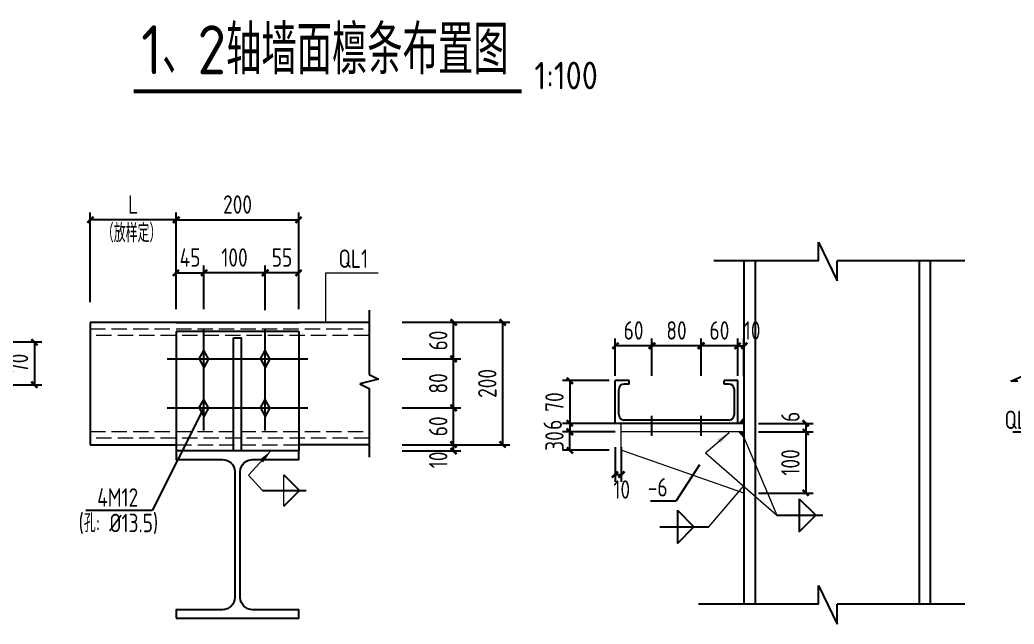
# Model space of a CAD drawing. Header units: millimetres. Extents: x 865974 to 875117, y 41124 to 44891.
# Drawn here: x 868926.3 to 869088.4, y 41435.3 to 41533.9 of the extents above; entities that cross this region are included whole.
import ezdxf

# ---------------------------------------------------------------- set-up
doc = ezdxf.new("R2010")
doc.units = ezdxf.units.MM
doc.header["$LTSCALE"] = 1000
doc.header["$MEASUREMENT"] = 0
doc.linetypes.add('DASH', pattern=[0.35, 0.25, -0.1])
doc.linetypes.add('DOTE', pattern=[2.42, 2, -0.2, 0.02, -0.2])
for name, color, linetype in [('D1', 112, 'Continuous'), ('D2', 6, 'Continuous'), ('DIM', 7, 'Continuous'), ('DOTE', 1, 'DOTE'), ('NUM', 7, 'Continuous'), ('Prof', 2, 'Continuous'), ('THIN', 7, 'Continuous'), ('尺寸标注', 7, 'Continuous'), ('桩', 6, 'Continuous')]:
    doc.layers.add(name, color=color, linetype=linetype)
for name, color, linetype, lineweight in [('D3', 62, 'Continuous', 9), ('LZ', 64, 'Continuous', 9), ('数字', 3, 'Continuous', 9)]:
    doc.layers.add(name, color=color, linetype=linetype, lineweight=lineweight)
doc.styles.add('GBHZ', font='gbenor.shx', dxfattribs={"width": 0.9, "bigfont": 'gbcbig.shx'})
doc.dimstyles.new('Y10', dxfattribs={"dimscale": 0, "dimtxt": 3, "dimasz": 0.01, "dimexe": 1.2, "dimexo": 1, "dimgap": 1, "dimtad": 1, "dimdec": 0, "dimlfac": 10, "dimzin": 0, "dimdsep": 46, "dimtxsty": 'GBHZ', "dimblk1": 'DX', "dimblk2": 'DX', "dimsah": 1, "dimcen": 0.09, "dimdle": 1, "dimadec": 0, "dimazin": 0, "dimtfac": 1, "dimtdec": 0, "dimtix": 1, "dimtmove": 2, "dimatfit": 3, "dimldrblk": 'DX', "dimfxl": 0, "dimtolj": 1, "dimtzin": 0, "dimarcsym": 0})

# ---------------------------------------------------------------- blocks, each defined once
blk = doc.blocks.new('DX')
at = {"color": 0, "linetype": 'ByBlock', "const_width": 40}
blk.add_lwpolyline([(-54, -51), (46, 49)], dxfattribs=at)
blk = doc.blocks.new('*D219')
at = {"layer": 'Defpoints', "color": 0, "linetype": 'ByBlock', "transparency": 16777216}
for p in [(868937.77, 41501.27), (868951.8, 41492.09), (868937.77, 41486.85)]:
    blk.add_point(p, dxfattribs=at)
at = {"layer": 'DIM', "color": 0, "linetype": 'ByBlock', "lineweight": -2, "transparency": 16777216}
for p, q in [((868937.77, 41487.85), (868937.77, 41502.47)), ((868951.79, 41501.27), (868937.78, 41501.27)), ((868951.8, 41493.09), (868951.8, 41502.47))]:
    blk.add_line(p, q, dxfattribs=at)
at = {"layer": 'DIM', "color": 0, "linetype": 'ByBlock', "lineweight": -2, "transparency": 16777216, "xscale": 0.01, "yscale": 0.01, "zscale": 0.01, "rotation": 180}
blk.add_blockref('DX', (868937.77, 41501.27), dxfattribs=at)
at = {"layer": 'DIM', "color": 0, "linetype": 'ByBlock', "lineweight": -2, "transparency": 16777216, "xscale": 0.01, "yscale": 0.01, "zscale": 0.01}
blk.add_blockref('DX', (868951.8, 41501.27), dxfattribs=at)
at = {"layer": 'DIM', "color": 0, "linetype": 'ByBlock', "transparency": 16777216, "insert": (868944.78, 41503.77), "char_height": 3, "attachment_point": 5, "style": 'GBHZ'}
blk.add_mtext('\\A1;L', dxfattribs=at)
blk = doc.blocks.new('*D222')
at = {"layer": 'Defpoints', "color": 0, "linetype": 'ByBlock', "transparency": 16777216}
for p in [(868920.57, 41481.35), (868920.57, 41474.36), (868928.67, 41474.36)]:
    blk.add_point(p, dxfattribs=at)
at = {"layer": 'DIM', "color": 0, "linetype": 'ByBlock', "lineweight": -2, "transparency": 16777216}
for p, q in [((868921.57, 41481.35), (868929.87, 41481.35)), ((868928.67, 41481.34), (868928.67, 41474.37)), ((868921.57, 41474.36), (868929.87, 41474.36))]:
    blk.add_line(p, q, dxfattribs=at)
at = {"layer": 'DIM', "color": 0, "linetype": 'ByBlock', "lineweight": -2, "transparency": 16777216, "xscale": 0.01, "yscale": 0.01, "zscale": 0.01}
for p, rotation in [((868928.67, 41481.35), 90), ((868928.67, 41474.36), 270)]:
    blk.add_blockref('DX', p, dxfattribs=dict(at, rotation=rotation))
at = {"layer": 'DIM', "color": 0, "linetype": 'ByBlock', "transparency": 16777216, "insert": (868926.17, 41477.85), "char_height": 3, "attachment_point": 5, "rotation": 90, "style": 'GBHZ'}
blk.add_mtext('\\A1;70', dxfattribs=at)
blk = doc.blocks.new('*D223')
at = {"layer": 'Defpoints', "color": 0, "linetype": 'ByBlock', "transparency": 16777216}
for p in [(868987.66, 41464.59), (868997.02, 41464.59), (868987.66, 41463.59)]:
    blk.add_point(p, dxfattribs=at)
at = {"layer": 'DIM', "color": 0, "linetype": 'ByBlock', "lineweight": -2, "transparency": 16777216}
for p, q in [((868988.66, 41464.59), (868998.22, 41464.59)), ((868997.02, 41464.6), (868997.02, 41464.61)), ((868997.02, 41463.59), (868997.02, 41464.59)), ((868988.66, 41463.59), (868998.22, 41463.59)), ((868997.02, 41463.58), (868997.02, 41463.57))]:
    blk.add_line(p, q, dxfattribs=at)
at = {"layer": 'DIM', "color": 0, "linetype": 'ByBlock', "lineweight": -2, "transparency": 16777216, "xscale": 0.01, "yscale": 0.01, "zscale": 0.01}
for p, rotation in [((868997.02, 41464.59), 270), ((868997.02, 41463.59), 90)]:
    blk.add_blockref('DX', p, dxfattribs=dict(at, rotation=rotation))
at = {"layer": 'DIM', "color": 0, "linetype": 'ByBlock', "transparency": 16777216, "insert": (868994.52, 41462.12), "char_height": 3, "attachment_point": 5, "rotation": 90, "style": 'GBHZ'}
blk.add_mtext('\\A1;10', dxfattribs=at)
blk = doc.blocks.new('*D224')
at = {"layer": 'Defpoints', "color": 0, "linetype": 'ByBlock', "transparency": 16777216}
for p in [(868987.66, 41470.59), (868997.02, 41470.59), (868987.66, 41464.59)]:
    blk.add_point(p, dxfattribs=at)
at = {"layer": 'DIM', "color": 0, "linetype": 'ByBlock', "lineweight": -2, "transparency": 16777216}
for p, q in [((868988.66, 41470.59), (868998.22, 41470.59)), ((868997.02, 41464.6), (868997.02, 41470.58)), ((868988.66, 41464.59), (868998.22, 41464.59))]:
    blk.add_line(p, q, dxfattribs=at)
at = {"layer": 'DIM', "color": 0, "linetype": 'ByBlock', "lineweight": -2, "transparency": 16777216, "xscale": 0.01, "yscale": 0.01, "zscale": 0.01}
for p, rotation in [((868997.02, 41470.59), 90), ((868997.02, 41464.59), 270)]:
    blk.add_blockref('DX', p, dxfattribs=dict(at, rotation=rotation))
at = {"layer": 'DIM', "color": 0, "linetype": 'ByBlock', "transparency": 16777216, "insert": (868994.52, 41467.59), "char_height": 3, "attachment_point": 5, "rotation": 90, "style": 'GBHZ'}
blk.add_mtext('\\A1;60', dxfattribs=at)
blk = doc.blocks.new('*D225')
at = {"layer": 'Defpoints', "color": 0, "linetype": 'ByBlock', "transparency": 16777216}
for p in [(868987.66, 41478.59), (868997.02, 41478.59), (868987.66, 41470.59)]:
    blk.add_point(p, dxfattribs=at)
at = {"layer": 'DIM', "color": 0, "linetype": 'ByBlock', "lineweight": -2, "transparency": 16777216}
for p, q in [((868988.66, 41478.59), (868998.22, 41478.59)), ((868997.02, 41470.6), (868997.02, 41478.58)), ((868988.66, 41470.59), (868998.22, 41470.59))]:
    blk.add_line(p, q, dxfattribs=at)
at = {"layer": 'DIM', "color": 0, "linetype": 'ByBlock', "lineweight": -2, "transparency": 16777216, "xscale": 0.01, "yscale": 0.01, "zscale": 0.01}
for p, rotation in [((868997.02, 41478.59), 90), ((868997.02, 41470.59), 270)]:
    blk.add_blockref('DX', p, dxfattribs=dict(at, rotation=rotation))
at = {"layer": 'DIM', "color": 0, "linetype": 'ByBlock', "transparency": 16777216, "insert": (868994.52, 41474.59), "char_height": 3, "attachment_point": 5, "rotation": 90, "style": 'GBHZ'}
blk.add_mtext('\\A1;80', dxfattribs=at)
blk = doc.blocks.new('*D226')
at = {"layer": 'Defpoints', "color": 0, "linetype": 'ByBlock', "transparency": 16777216}
for p in [(868987.66, 41484.59), (868997.02, 41484.59), (868987.66, 41478.59)]:
    blk.add_point(p, dxfattribs=at)
at = {"layer": 'DIM', "color": 0, "linetype": 'ByBlock', "lineweight": -2, "transparency": 16777216}
for p, q in [((868988.66, 41484.59), (868998.22, 41484.59)), ((868997.02, 41478.6), (868997.02, 41484.58)), ((868988.66, 41478.59), (868998.22, 41478.59))]:
    blk.add_line(p, q, dxfattribs=at)
at = {"layer": 'DIM', "color": 0, "linetype": 'ByBlock', "lineweight": -2, "transparency": 16777216, "xscale": 0.01, "yscale": 0.01, "zscale": 0.01}
for p, rotation in [((868997.02, 41484.59), 90), ((868997.02, 41478.59), 270)]:
    blk.add_blockref('DX', p, dxfattribs=dict(at, rotation=rotation))
at = {"layer": 'DIM', "color": 0, "linetype": 'ByBlock', "transparency": 16777216, "insert": (868994.52, 41481.59), "char_height": 3, "attachment_point": 5, "rotation": 90, "style": 'GBHZ'}
blk.add_mtext('\\A1;60', dxfattribs=at)
blk = doc.blocks.new('*D227')
at = {"layer": 'Defpoints', "color": 0, "linetype": 'ByBlock', "transparency": 16777216}
for p in [(868987.66, 41484.59), (868987.66, 41464.59), (869005.02, 41464.59)]:
    blk.add_point(p, dxfattribs=at)
at = {"layer": 'DIM', "color": 0, "linetype": 'ByBlock', "lineweight": -2, "transparency": 16777216}
for p, q in [((868988.66, 41484.59), (869006.22, 41484.59)), ((869005.02, 41484.58), (869005.02, 41464.6)), ((868988.66, 41464.59), (869006.22, 41464.59))]:
    blk.add_line(p, q, dxfattribs=at)
at = {"layer": 'DIM', "color": 0, "linetype": 'ByBlock', "lineweight": -2, "transparency": 16777216, "xscale": 0.01, "yscale": 0.01, "zscale": 0.01}
for p, rotation in [((869005.02, 41484.59), 90), ((869005.02, 41464.59), 270)]:
    blk.add_blockref('DX', p, dxfattribs=dict(at, rotation=rotation))
at = {"layer": 'DIM', "color": 0, "linetype": 'ByBlock', "transparency": 16777216, "insert": (869002.52, 41474.59), "char_height": 3, "attachment_point": 5, "rotation": 90, "style": 'GBHZ'}
blk.add_mtext('\\A1;200', dxfattribs=at)
blk = doc.blocks.new('*D228')
at = {"layer": 'Defpoints', "color": 0, "linetype": 'ByBlock', "transparency": 16777216}
for p in [(868956.3, 41492.63), (868951.8, 41485.68), (868956.3, 41485.68)]:
    blk.add_point(p, dxfattribs=at)
at = {"layer": 'DIM', "color": 0, "linetype": 'ByBlock', "lineweight": -2, "transparency": 16777216}
for p, q in [((868951.8, 41486.68), (868951.8, 41493.83)), ((868956.3, 41486.68), (868956.3, 41493.83)), ((868951.79, 41492.63), (868951.78, 41492.63)), ((868951.8, 41492.63), (868956.3, 41492.63)), ((868956.31, 41492.63), (868956.32, 41492.63))]:
    blk.add_line(p, q, dxfattribs=at)
at = {"layer": 'DIM', "color": 0, "linetype": 'ByBlock', "lineweight": -2, "transparency": 16777216, "xscale": 0.01, "yscale": 0.01, "zscale": 0.01}
blk.add_blockref('DX', (868951.8, 41492.63), dxfattribs=at)
at = {"layer": 'DIM', "color": 0, "linetype": 'ByBlock', "lineweight": -2, "transparency": 16777216, "xscale": 0.01, "yscale": 0.01, "zscale": 0.01, "rotation": 180}
blk.add_blockref('DX', (868956.3, 41492.63), dxfattribs=at)
at = {"layer": 'DIM', "color": 0, "linetype": 'ByBlock', "transparency": 16777216, "insert": (868954.05, 41495.13), "char_height": 3, "attachment_point": 5, "style": 'GBHZ'}
blk.add_mtext('\\A1;45', dxfattribs=at)
blk = doc.blocks.new('*D229')
at = {"layer": 'Defpoints', "color": 0, "linetype": 'ByBlock', "transparency": 16777216}
for p in [(868956.3, 41492.63), (868956.3, 41485.68), (868966.3, 41485.54)]:
    blk.add_point(p, dxfattribs=at)
at = {"layer": 'DIM', "color": 0, "linetype": 'ByBlock', "lineweight": -2, "transparency": 16777216}
for p, q in [((868956.3, 41486.68), (868956.3, 41493.83)), ((868966.3, 41486.54), (868966.3, 41493.83)), ((868966.29, 41492.63), (868956.31, 41492.63))]:
    blk.add_line(p, q, dxfattribs=at)
at = {"layer": 'DIM', "color": 0, "linetype": 'ByBlock', "lineweight": -2, "transparency": 16777216, "xscale": 0.01, "yscale": 0.01, "zscale": 0.01, "rotation": 180}
blk.add_blockref('DX', (868956.3, 41492.63), dxfattribs=at)
at = {"layer": 'DIM', "color": 0, "linetype": 'ByBlock', "lineweight": -2, "transparency": 16777216, "xscale": 0.01, "yscale": 0.01, "zscale": 0.01}
blk.add_blockref('DX', (868966.3, 41492.63), dxfattribs=at)
at = {"layer": 'DIM', "color": 0, "linetype": 'ByBlock', "transparency": 16777216, "insert": (868961.3, 41495.13), "char_height": 3, "attachment_point": 5, "style": 'GBHZ'}
blk.add_mtext('\\A1;100', dxfattribs=at)
blk = doc.blocks.new('*D230')
at = {"layer": 'Defpoints', "color": 0, "linetype": 'ByBlock', "transparency": 16777216}
for p in [(868966.3, 41492.63), (868966.3, 41485.68), (868971.8, 41485.68)]:
    blk.add_point(p, dxfattribs=at)
at = {"layer": 'DIM', "color": 0, "linetype": 'ByBlock', "lineweight": -2, "transparency": 16777216}
for p, q in [((868966.3, 41486.68), (868966.3, 41493.83)), ((868971.8, 41486.68), (868971.8, 41493.83)), ((868971.79, 41492.63), (868966.31, 41492.63))]:
    blk.add_line(p, q, dxfattribs=at)
at = {"layer": 'DIM', "color": 0, "linetype": 'ByBlock', "lineweight": -2, "transparency": 16777216, "xscale": 0.01, "yscale": 0.01, "zscale": 0.01, "rotation": 180}
blk.add_blockref('DX', (868966.3, 41492.63), dxfattribs=at)
at = {"layer": 'DIM', "color": 0, "linetype": 'ByBlock', "lineweight": -2, "transparency": 16777216, "xscale": 0.01, "yscale": 0.01, "zscale": 0.01}
blk.add_blockref('DX', (868971.8, 41492.63), dxfattribs=at)
at = {"layer": 'DIM', "color": 0, "linetype": 'ByBlock', "transparency": 16777216, "insert": (868969.05, 41495.13), "char_height": 3, "attachment_point": 5, "style": 'GBHZ'}
blk.add_mtext('\\A1;55', dxfattribs=at)
blk = doc.blocks.new('*D231')
at = {"layer": 'Defpoints', "color": 0, "linetype": 'ByBlock', "transparency": 16777216}
for p in [(868971.8, 41501.27), (868951.8, 41487.68), (868971.8, 41487.68)]:
    blk.add_point(p, dxfattribs=at)
at = {"layer": 'DIM', "color": 0, "linetype": 'ByBlock', "lineweight": -2, "transparency": 16777216}
for p, q in [((868951.8, 41488.68), (868951.8, 41502.47)), ((868951.81, 41501.27), (868971.79, 41501.27)), ((868971.8, 41488.68), (868971.8, 41502.47))]:
    blk.add_line(p, q, dxfattribs=at)
at = {"layer": 'DIM', "color": 0, "linetype": 'ByBlock', "lineweight": -2, "transparency": 16777216, "xscale": 0.01, "yscale": 0.01, "zscale": 0.01, "rotation": 180}
blk.add_blockref('DX', (868951.8, 41501.27), dxfattribs=at)
at = {"layer": 'DIM', "color": 0, "linetype": 'ByBlock', "lineweight": -2, "transparency": 16777216, "xscale": 0.01, "yscale": 0.01, "zscale": 0.01}
blk.add_blockref('DX', (868971.8, 41501.27), dxfattribs=at)
at = {"layer": 'DIM', "color": 0, "linetype": 'ByBlock', "transparency": 16777216, "insert": (868961.8, 41503.77), "char_height": 3, "attachment_point": 5, "style": 'GBHZ'}
blk.add_mtext('\\A1;200', dxfattribs=at)
blk = doc.blocks.new('*D210')
at = {"layer": 'Defpoints', "color": 0, "linetype": 'ByBlock', "transparency": 16777216}
for p in [(869023.37, 41475.05), (869015.97, 41468.05), (869023.37, 41468.05)]:
    blk.add_point(p, dxfattribs=at)
at = {"layer": 'DIM', "color": 0, "linetype": 'ByBlock', "lineweight": -2, "transparency": 16777216}
for p, q in [((869022.37, 41475.05), (869014.77, 41475.05)), ((869015.97, 41475.04), (869015.97, 41468.06)), ((869022.37, 41468.05), (869014.77, 41468.05))]:
    blk.add_line(p, q, dxfattribs=at)
at = {"layer": 'DIM', "color": 0, "linetype": 'ByBlock', "lineweight": -2, "transparency": 16777216, "xscale": 0.01, "yscale": 0.01, "zscale": 0.01}
for p, rotation in [((869015.97, 41475.05), 90), ((869015.97, 41468.05), 270)]:
    blk.add_blockref('DX', p, dxfattribs=dict(at, rotation=rotation))
at = {"layer": 'DIM', "color": 0, "linetype": 'ByBlock', "transparency": 16777216, "insert": (869013.47, 41471.55), "char_height": 3, "attachment_point": 5, "rotation": 90, "style": 'GBHZ'}
blk.add_mtext('\\A1;70', dxfattribs=at)
blk = doc.blocks.new('*D211')
at = {"layer": 'Defpoints', "color": 0, "linetype": 'ByBlock', "transparency": 16777216}
for p in [(869037.37, 41480.73), (869037.37, 41474.82), (869043.37, 41474.82)]:
    blk.add_point(p, dxfattribs=at)
at = {"layer": 'DIM', "color": 0, "linetype": 'ByBlock', "lineweight": -2, "transparency": 16777216}
for p, q in [((869037.37, 41475.82), (869037.37, 41481.93)), ((869043.37, 41475.82), (869043.37, 41481.93)), ((869043.36, 41480.73), (869037.38, 41480.73))]:
    blk.add_line(p, q, dxfattribs=at)
at = {"layer": 'DIM', "color": 0, "linetype": 'ByBlock', "lineweight": -2, "transparency": 16777216, "xscale": 0.01, "yscale": 0.01, "zscale": 0.01, "rotation": 180}
blk.add_blockref('DX', (869037.37, 41480.73), dxfattribs=at)
at = {"layer": 'DIM', "color": 0, "linetype": 'ByBlock', "lineweight": -2, "transparency": 16777216, "xscale": 0.01, "yscale": 0.01, "zscale": 0.01}
blk.add_blockref('DX', (869043.37, 41480.73), dxfattribs=at)
at = {"layer": 'DIM', "color": 0, "linetype": 'ByBlock', "transparency": 16777216, "insert": (869040.37, 41483.23), "char_height": 3, "attachment_point": 5, "style": 'GBHZ'}
blk.add_mtext('\\A1;60', dxfattribs=at)
blk = doc.blocks.new('*D212')
at = {"layer": 'Defpoints', "color": 0, "linetype": 'ByBlock', "transparency": 16777216}
for p in [(869029.37, 41480.73), (869029.37, 41474.82), (869037.37, 41474.82)]:
    blk.add_point(p, dxfattribs=at)
at = {"layer": 'DIM', "color": 0, "linetype": 'ByBlock', "lineweight": -2, "transparency": 16777216}
for p, q in [((869029.37, 41475.82), (869029.37, 41481.93)), ((869037.37, 41475.82), (869037.37, 41481.93)), ((869037.36, 41480.73), (869029.38, 41480.73))]:
    blk.add_line(p, q, dxfattribs=at)
at = {"layer": 'DIM', "color": 0, "linetype": 'ByBlock', "lineweight": -2, "transparency": 16777216, "xscale": 0.01, "yscale": 0.01, "zscale": 0.01, "rotation": 180}
blk.add_blockref('DX', (869029.37, 41480.73), dxfattribs=at)
at = {"layer": 'DIM', "color": 0, "linetype": 'ByBlock', "lineweight": -2, "transparency": 16777216, "xscale": 0.01, "yscale": 0.01, "zscale": 0.01}
blk.add_blockref('DX', (869037.37, 41480.73), dxfattribs=at)
at = {"layer": 'DIM', "color": 0, "linetype": 'ByBlock', "transparency": 16777216, "insert": (869033.37, 41483.23), "char_height": 3, "attachment_point": 5, "style": 'GBHZ'}
blk.add_mtext('\\A1;80', dxfattribs=at)
blk = doc.blocks.new('*D213')
at = {"layer": 'Defpoints', "color": 0, "linetype": 'ByBlock', "transparency": 16777216}
for p in [(869023.37, 41480.73), (869023.37, 41474.82), (869029.37, 41474.82)]:
    blk.add_point(p, dxfattribs=at)
at = {"layer": 'DIM', "color": 0, "linetype": 'ByBlock', "lineweight": -2, "transparency": 16777216}
for p, q in [((869023.37, 41475.82), (869023.37, 41481.93)), ((869029.37, 41475.82), (869029.37, 41481.93)), ((869029.36, 41480.73), (869023.38, 41480.73))]:
    blk.add_line(p, q, dxfattribs=at)
at = {"layer": 'DIM', "color": 0, "linetype": 'ByBlock', "lineweight": -2, "transparency": 16777216, "xscale": 0.01, "yscale": 0.01, "zscale": 0.01, "rotation": 180}
blk.add_blockref('DX', (869023.37, 41480.73), dxfattribs=at)
at = {"layer": 'DIM', "color": 0, "linetype": 'ByBlock', "lineweight": -2, "transparency": 16777216, "xscale": 0.01, "yscale": 0.01, "zscale": 0.01}
blk.add_blockref('DX', (869029.37, 41480.73), dxfattribs=at)
at = {"layer": 'DIM', "color": 0, "linetype": 'ByBlock', "transparency": 16777216, "insert": (869026.37, 41483.23), "char_height": 3, "attachment_point": 5, "style": 'GBHZ'}
blk.add_mtext('\\A1;60', dxfattribs=at)
blk = doc.blocks.new('*D214')
at = {"layer": 'Defpoints', "color": 0, "linetype": 'ByBlock', "transparency": 16777216}
for p in [(869045.75, 41468.05), (869045.75, 41466.7), (869054.44, 41466.7)]:
    blk.add_point(p, dxfattribs=at)
at = {"layer": 'DIM', "color": 0, "linetype": 'ByBlock', "lineweight": -2, "transparency": 16777216}
for p, q in [((869046.75, 41468.05), (869055.64, 41468.05)), ((869054.44, 41468.06), (869054.44, 41468.07)), ((869054.44, 41468.05), (869054.44, 41466.7)), ((869046.75, 41466.7), (869055.64, 41466.7)), ((869054.44, 41466.69), (869054.44, 41466.68))]:
    blk.add_line(p, q, dxfattribs=at)
at = {"layer": 'DIM', "color": 0, "linetype": 'ByBlock', "lineweight": -2, "transparency": 16777216, "xscale": 0.01, "yscale": 0.01, "zscale": 0.01}
for p, rotation in [((869054.44, 41468.05), 270), ((869054.44, 41466.7), 90)]:
    blk.add_blockref('DX', p, dxfattribs=dict(at, rotation=rotation))
at = {"layer": 'DIM', "color": 0, "linetype": 'ByBlock', "transparency": 16777216, "insert": (869051.94, 41469.14), "char_height": 3, "attachment_point": 5, "rotation": 90, "style": 'GBHZ'}
blk.add_mtext('\\A1;6', dxfattribs=at)
blk = doc.blocks.new('*D215')
at = {"layer": 'Defpoints', "color": 0, "linetype": 'ByBlock', "transparency": 16777216}
for p in [(869045.75, 41466.7), (869045.75, 41456.71), (869054.44, 41456.71)]:
    blk.add_point(p, dxfattribs=at)
at = {"layer": 'DIM', "color": 0, "linetype": 'ByBlock', "lineweight": -2, "transparency": 16777216}
for p, q in [((869046.75, 41466.7), (869055.64, 41466.7)), ((869054.44, 41466.69), (869054.44, 41456.72)), ((869046.75, 41456.71), (869055.64, 41456.71))]:
    blk.add_line(p, q, dxfattribs=at)
at = {"layer": 'DIM', "color": 0, "linetype": 'ByBlock', "lineweight": -2, "transparency": 16777216, "xscale": 0.01, "yscale": 0.01, "zscale": 0.01}
for p, rotation in [((869054.44, 41466.7), 90), ((869054.44, 41456.71), 270)]:
    blk.add_blockref('DX', p, dxfattribs=dict(at, rotation=rotation))
at = {"layer": 'DIM', "color": 0, "linetype": 'ByBlock', "transparency": 16777216, "insert": (869051.94, 41461.7), "char_height": 3, "attachment_point": 5, "rotation": 90, "style": 'GBHZ'}
blk.add_mtext('\\A1;100', dxfattribs=at)
blk = doc.blocks.new('*D216')
at = {"layer": 'Defpoints', "color": 0, "linetype": 'ByBlock', "transparency": 16777216}
for p in [(869023.37, 41465.17), (869024.37, 41465.17), (869024.37, 41459.73)]:
    blk.add_point(p, dxfattribs=at)
at = {"layer": 'DIM', "color": 0, "linetype": 'ByBlock', "lineweight": -2, "transparency": 16777216}
for p, q in [((869023.37, 41464.17), (869023.37, 41458.53)), ((869024.37, 41464.17), (869024.37, 41458.53)), ((869023.36, 41459.73), (869023.35, 41459.73)), ((869023.37, 41459.73), (869024.37, 41459.73)), ((869024.38, 41459.73), (869024.39, 41459.73))]:
    blk.add_line(p, q, dxfattribs=at)
at = {"layer": 'DIM', "color": 0, "linetype": 'ByBlock', "lineweight": -2, "transparency": 16777216, "xscale": 0.01, "yscale": 0.01, "zscale": 0.01}
blk.add_blockref('DX', (869023.37, 41459.73), dxfattribs=at)
at = {"layer": 'DIM', "color": 0, "linetype": 'ByBlock', "lineweight": -2, "transparency": 16777216, "xscale": 0.01, "yscale": 0.01, "zscale": 0.01, "rotation": 180}
blk.add_blockref('DX', (869024.37, 41459.73), dxfattribs=at)
at = {"layer": 'DIM', "color": 0, "linetype": 'ByBlock', "transparency": 16777216, "insert": (869024.44, 41457.29), "char_height": 3, "attachment_point": 5, "style": 'GBHZ'}
blk.add_mtext('\\A1;10', dxfattribs=at)
blk = doc.blocks.new('*D217')
at = {"layer": 'Defpoints', "color": 0, "linetype": 'ByBlock', "transparency": 16777216}
for p in [(869015.97, 41466.7), (869023.37, 41466.7), (869023.37, 41463.7)]:
    blk.add_point(p, dxfattribs=at)
at = {"layer": 'DIM', "color": 0, "linetype": 'ByBlock', "lineweight": -2, "transparency": 16777216}
for p, q in [((869022.37, 41466.7), (869014.77, 41466.7)), ((869015.97, 41466.71), (869015.97, 41466.72)), ((869015.97, 41463.7), (869015.97, 41466.7)), ((869022.37, 41463.7), (869014.77, 41463.7)), ((869015.97, 41463.69), (869015.97, 41463.68))]:
    blk.add_line(p, q, dxfattribs=at)
at = {"layer": 'DIM', "color": 0, "linetype": 'ByBlock', "lineweight": -2, "transparency": 16777216, "xscale": 0.01, "yscale": 0.01, "zscale": 0.01}
for p, rotation in [((869015.97, 41466.7), 270), ((869015.97, 41463.7), 90)]:
    blk.add_blockref('DX', p, dxfattribs=dict(at, rotation=rotation))
at = {"layer": 'DIM', "color": 0, "linetype": 'ByBlock', "transparency": 16777216, "insert": (869013.47, 41465.2), "char_height": 3, "attachment_point": 5, "rotation": 90, "style": 'GBHZ'}
blk.add_mtext('\\A1;30', dxfattribs=at)
blk = doc.blocks.new('*D218')
at = {"layer": 'Defpoints', "color": 0, "linetype": 'ByBlock', "transparency": 16777216}
for p in [(869024.42, 41468.05), (869015.97, 41466.7), (869024.37, 41466.7)]:
    blk.add_point(p, dxfattribs=at)
at = {"layer": 'DIM', "color": 0, "linetype": 'ByBlock', "lineweight": -2, "transparency": 16777216}
for p, q in [((869023.42, 41468.05), (869014.77, 41468.05)), ((869015.97, 41468.06), (869015.97, 41468.07)), ((869015.97, 41468.05), (869015.97, 41466.7)), ((869023.37, 41466.7), (869014.77, 41466.7)), ((869015.97, 41466.69), (869015.97, 41466.68))]:
    blk.add_line(p, q, dxfattribs=at)
at = {"layer": 'DIM', "color": 0, "linetype": 'ByBlock', "lineweight": -2, "transparency": 16777216, "xscale": 0.01, "yscale": 0.01, "zscale": 0.01}
for p, rotation in [((869015.97, 41468.05), 270), ((869015.97, 41466.7), 90)]:
    blk.add_blockref('DX', p, dxfattribs=dict(at, rotation=rotation))
at = {"layer": 'DIM', "color": 0, "linetype": 'ByBlock', "transparency": 16777216, "insert": (869013.18, 41467.85), "char_height": 3, "attachment_point": 5, "rotation": 90, "style": 'GBHZ'}
blk.add_mtext('\\A1;6', dxfattribs=at)
blk = doc.blocks.new('*D161')
at = {"layer": 'Defpoints', "color": 0, "linetype": 'ByBlock', "transparency": 16777216}
for p in [(869044.37, 41480.73), (869043.37, 41474.82), (869044.37, 41474.82)]:
    blk.add_point(p, dxfattribs=at)
at = {"layer": 'DIM', "color": 0, "linetype": 'ByBlock', "lineweight": -2, "transparency": 16777216}
for p, q in [((869043.37, 41475.82), (869043.37, 41481.93)), ((869044.37, 41475.82), (869044.37, 41481.93)), ((869043.36, 41480.73), (869043.35, 41480.73)), ((869043.37, 41480.73), (869044.37, 41480.73)), ((869044.38, 41480.73), (869044.39, 41480.73))]:
    blk.add_line(p, q, dxfattribs=at)
at = {"layer": 'DIM', "color": 0, "linetype": 'ByBlock', "lineweight": -2, "transparency": 16777216, "xscale": 0.01, "yscale": 0.01, "zscale": 0.01}
blk.add_blockref('DX', (869043.37, 41480.73), dxfattribs=at)
at = {"layer": 'DIM', "color": 0, "linetype": 'ByBlock', "lineweight": -2, "transparency": 16777216, "xscale": 0.01, "yscale": 0.01, "zscale": 0.01, "rotation": 180}
blk.add_blockref('DX', (869044.37, 41480.73), dxfattribs=at)
at = {"layer": 'DIM', "color": 0, "linetype": 'ByBlock', "transparency": 16777216, "insert": (869045.7, 41483.23), "char_height": 3, "attachment_point": 5, "style": 'GBHZ'}
blk.add_mtext('\\A1;10', dxfattribs=at)

msp = doc.modelspace()

# ---------------------------------------------------------------- linework, layer by layer
at = {"const_width": 0.667}
msp.add_lwpolyline([(868944.836, 41522.234), (869008.143, 41522.234)], dxfattribs=at)
at = {"layer": 'D1'}
for p, q in [((869056.513, 41494.57), (869056.513, 41497.656)), ((869056.513, 41497.656), (869059.59, 41491.335)), ((869056.513, 41494.57), (869039.43, 41494.57)), ((869059.59, 41491.335), (869059.59, 41494.57)), ((869080.388, 41494.57), (869059.59, 41494.57)), ((868969.322, 41459.706), (868971.891, 41457.136)), ((868965.862, 41457.136), (868973.008, 41457.136)), ((868969.322, 41454.567), (868971.891, 41457.136)), ((869053.36, 41455.793), (869053.36, 41450.384)), ((869053.36, 41455.793), (869056.064, 41453.089)), ((869033.509, 41453.9), (869036.214, 41451.195)), ((869033.509, 41453.9), (869033.509, 41448.491)), ((869049.718, 41453.089), (869057.24, 41453.089)), ((869053.36, 41450.384), (869056.064, 41453.089)), ((869030.653, 41451.195), (869038.658, 41451.195)), ((869033.509, 41448.491), (869036.214, 41451.195)), ((869056.513, 41441.652), (869059.59, 41435.331)), ((869056.513, 41438.566), (869056.513, 41441.652)), ((869056.513, 41438.566), (869036.94, 41438.566)), ((869059.59, 41435.331), (869059.59, 41438.566)), ((869080.388, 41438.566), (869059.59, 41438.566))]:
    msp.add_line(p, q, dxfattribs=at)
at = {"layer": 'D1', "color": 251}
for p, q in [((869087.877, 41474.964), (869090.125, 41475.945)), ((869089.001, 41474.964), (869087.877, 41474.964)), ((868956.296, 41470.585), (868947.883, 41453.869)), ((868947.883, 41453.869), (868937.06, 41453.869))]:
    msp.add_line(p, q, dxfattribs=at)
at = {"layer": 'D2'}
for p, q in [((869044.371, 41494.57), (869044.371, 41438.623)), ((869046.174, 41494.57), (869046.174, 41438.623)), ((869072.95, 41494.57), (869072.95, 41438.623)), ((869074.753, 41494.57), (869074.753, 41438.623)), ((868983.261, 41484.542), (868937.763, 41484.542)), ((868951.796, 41484.542), (868971.796, 41484.542)), ((868951.796, 41483.05), (868951.796, 41463.588)), ((868971.796, 41483.05), (868951.796, 41483.05)), ((868961.153, 41463.588), (868961.153, 41482.05)), ((868961.153, 41482.05), (868962.438, 41482.05)), ((868962.438, 41463.588), (868962.438, 41482.05)), ((868971.796, 41483.05), (868971.796, 41463.588)), ((869025.631, 41475.053), (869023.371, 41475.053)), ((869023.371, 41468.055), (869023.371, 41475.053)), ((869023.94, 41469.52), (869023.94, 41473.588)), ((869025.631, 41474.489), (869024.842, 41474.489)), ((869025.631, 41474.489), (869025.631, 41475.053)), ((869043.374, 41475.053), (869041.12, 41475.053)), ((869041.12, 41474.489), (869041.12, 41475.053)), ((869041.909, 41474.489), (869041.12, 41474.489)), ((869042.81, 41469.52), (869042.81, 41473.588)), ((869043.374, 41468.055), (869043.374, 41475.053)), ((869041.909, 41468.618), (869024.842, 41468.618)), ((869029.371, 41466.026), (869029.371, 41469.294)), ((869037.371, 41466.026), (869037.371, 41469.294)), ((869044.371, 41468.055), (869023.371, 41468.055)), ((869044.371, 41468.055), (869044.371, 41456.706)), ((868937.763, 41464.588), (868951.796, 41464.588)), ((868983.261, 41464.588), (868971.796, 41464.588))]:
    msp.add_line(p, q, dxfattribs=at)
at = {"layer": 'D2', "linetype": 'Continuous'}
msp.add_line((868937.763, 41484.542), (868937.763, 41464.588), dxfattribs=at)
at = {"layer": 'D2'}
for centre, start, end in [((869024.842, 41473.588), 90, 180), ((869041.909, 41473.588), 0, 90), ((869024.842, 41469.52), 180, 270), ((869041.909, 41469.52), 270, 0)]:
    msp.add_arc(centre, 0.902, start, end, dxfattribs=at)
at = {"layer": 'D3'}
for p, q in [((868976.116, 41492.652), (868984.731, 41492.652)), ((868976.116, 41492.652), (868976.116, 41484.542)), ((869044.371, 41468.956), (869043.599, 41468.055)), ((869024.371, 41463.702), (869024.371, 41468.055)), ((869044.371, 41466.702), (869024.371, 41466.702)), ((869038.097, 41463.259), (869041.962, 41466.601)), ((869044.371, 41465.801), (869043.599, 41466.702)), ((869044.145, 41466.293), (869049.718, 41453.089)), ((868963.57, 41459.606), (868967.241, 41463.588)), ((869044.371, 41456.706), (869024.371, 41463.702)), ((869038.097, 41463.259), (869049.718, 41453.089)), ((868963.57, 41459.606), (868965.862, 41457.136)), ((868969.322, 41454.567), (868969.322, 41459.706)), ((869038.658, 41451.195), (869044.371, 41457.889))]:
    msp.add_line(p, q, dxfattribs=at)
for points in [[(869044.371, 41468.956), (869044.371, 41468.055), (869043.599, 41468.055), (869044.371, 41468.055)], [(869039.936, 41465.439), (869041.962, 41466.601), (869039.936, 41465.439), (869040.62, 41464.852)], [(869044.371, 41465.801), (869044.371, 41466.702), (869043.599, 41466.702), (869044.371, 41466.702)], [(868965.977, 41461.695), (868967.241, 41463.588), (868965.977, 41461.695), (868965.428, 41462.175)]]:
    msp.add_solid(points, dxfattribs=at)
at = {"layer": 'DOTE', "linetype": 'DOTE', "ltscale": 5}
for p, q in [((868956.296, 41466.91), (868956.296, 41483.471)), ((868966.296, 41466.91), (868966.296, 41483.471)), ((868950.344, 41478.588), (868973.247, 41478.588)), ((868950.344, 41470.585), (868973.247, 41470.585))]:
    msp.add_line(p, q, dxfattribs=at)
at = {"layer": 'LZ', "linetype": 'DASH', "ltscale": 0.01}
for p, q in [((868937.763, 41483.471), (868983.261, 41483.471)), ((868983.261, 41482.401), (868937.763, 41482.401)), ((868937.763, 41466.729), (868983.261, 41466.729)), ((868983.261, 41465.659), (868937.763, 41465.659)), ((868951.796, 41464.588), (868971.796, 41464.588))]:
    msp.add_line(p, q, dxfattribs=at)
at = {"layer": 'Prof'}
msp.add_lwpolyline([(868951.796, 41436.286), (868971.796, 41436.286), (868971.796, 41437.686), (868964.246, 41437.686, -0.4142136), (868962.246, 41439.686), (868962.246, 41460.188, -0.4142136), (868964.246, 41462.188), (868971.796, 41462.188), (868971.796, 41463.588), (868951.796, 41463.588), (868951.796, 41462.188), (868959.346, 41462.188, -0.4142136), (868961.346, 41460.188), (868961.346, 41439.686, -0.4142136), (868959.346, 41437.686), (868951.796, 41437.686)], format="xyb", close=True, dxfattribs=at)
at = {"layer": 'THIN', "linetype": 'ByBlock'}
for p, q in [((868983.261, 41486.542), (868983.261, 41476.021)), ((868984.761, 41475.271), (868981.761, 41474.521)), ((868983.261, 41476.021), (868984.761, 41475.271)), ((868981.761, 41474.521), (868983.261, 41473.771)), ((868983.261, 41473.771), (868983.261, 41462.588))]:
    msp.add_line(p, q, dxfattribs=at)
at = {"layer": '尺寸标注', "color": 6, "linetype": 'ByBlock'}
msp.add_line((869093.964, 41466.632), (869088.2, 41466.632), dxfattribs=at)
at = {"layer": '桩'}
for p, q in [((868955.547, 41478.588), (868956.296, 41479.97)), ((868957.044, 41478.588), (868956.296, 41479.97)), ((868965.547, 41478.588), (868966.296, 41479.97)), ((868967.044, 41478.588), (868966.296, 41479.97)), ((868955.547, 41478.588), (868956.296, 41477.207)), ((868957.044, 41478.588), (868956.296, 41477.207)), ((868965.547, 41478.588), (868966.296, 41477.207)), ((868967.044, 41478.588), (868966.296, 41477.207)), ((868955.547, 41470.585), (868956.296, 41471.967)), ((868957.044, 41470.585), (868956.296, 41471.967)), ((868965.547, 41470.585), (868966.296, 41471.967)), ((868967.044, 41470.585), (868966.296, 41471.967)), ((868955.547, 41470.585), (868956.296, 41469.204)), ((868957.044, 41470.585), (868956.296, 41469.204)), ((868965.547, 41470.585), (868966.296, 41469.204)), ((868967.044, 41470.585), (868966.296, 41469.204)), ((869037.106, 41461.297), (869033.334, 41455.418)), ((869029.117, 41455.418), (869033.334, 41455.418))]:
    msp.add_line(p, q, dxfattribs=at)

# ---------------------------------------------------------------- texts
at = {"ltscale": 2, "style": 'GBHZ'}
msp.add_text('1:100', height=4.5, rotation=0.20444, dxfattribs=at).set_placement((869010.219, 41522.54))
at = {"layer": 'DIM', "linetype": 'ByBlock', "style": 'GBHZ', "width": 0.9}
msp.add_text('（放样定）', height=3, dxfattribs=at).set_placement((868939.662, 41497.623))
at = {"layer": 'NUM', "style": 'GBHZ'}
msp.add_text('1、2轴墙面檩条布置图', height=8, dxfattribs=at).set_placement((868946.091, 41525.007))
at = {"layer": '数字', "style": 'GBHZ', "width": 0.9}
for s, p in [('QL1', (868978.266, 41493.441)), ('QL1', (869086.858, 41467.158)), ('-6', (869028.687, 41456.147)), ('4M12', (868938.911, 41454.493)), ('(孔: %%C13.5)', (868935.875, 41450.328))]:
    msp.add_text(s, height=3, dxfattribs=at).set_placement(p)

# ---------------------------------------------------------------- dimensions: what is measured, and where the dimension line sits
at = {"layer": 'DIM', "linetype": 'ByBlock'}
dim = msp.add_linear_dim(base=(868937.768, 41501.271), p1=(868951.796, 41492.092), p2=(868937.768, 41486.851), text='L', dimstyle='Y10', override={"dimscale": 1}, dxfattribs=at)
dim.commit()
dim.dimension.update_dxf_attribs({"geometry": '*D219', "text_midpoint": (868944.782, 41503.771)})
for base, p1, p2, picture, middle in [((868971.796, 41501.271), (868951.796, 41487.684), (868971.796, 41487.684), '*D231', (868961.796, 41503.771)), ((868956.296, 41492.631), (868951.796, 41485.684), (868956.296, 41485.684), '*D228', (868954.046, 41495.131))]:
    dim = msp.add_linear_dim(base=base, p1=p1, p2=p2, dimstyle='Y10', override={"dimscale": 1}, dxfattribs=at)
    dim.commit()
    dim.dimension.update_dxf_attribs({"geometry": picture, "text_midpoint": middle})
for base, p1, p2, angle, picture, middle in [((868956.296, 41492.631), (868966.296, 41485.543), (868956.296, 41485.684), 180, '*D229', (868961.296, 41495.131)), ((868966.296, 41492.631), (868971.796, 41485.684), (868966.296, 41485.684), 180, '*D230', (868969.046, 41495.131)), ((868997.017, 41484.585), (868987.659, 41478.588), (868987.659, 41484.585), 90, '*D226', (868994.517, 41481.587)), ((869005.016, 41464.588), (868987.659, 41484.585), (868987.659, 41464.588), 90, '*D227', (869002.516, 41474.587)), ((869023.371, 41480.731), (869029.371, 41474.823), (869023.371, 41474.823), 180, '*D213', (869026.371, 41483.231)), ((869029.371, 41480.731), (869037.371, 41474.823), (869029.371, 41474.823), 180, '*D212', (869033.371, 41483.231)), ((869037.371, 41480.731), (869043.371, 41474.823), (869037.371, 41474.823), 180, '*D211', (869040.371, 41483.231)), ((868928.665, 41474.356), (868920.565, 41481.354), (868920.565, 41474.356), 270, '*D222', (868926.165, 41477.855)), ((868997.017, 41478.588), (868987.659, 41470.585), (868987.659, 41478.588), 90, '*D225', (868994.517, 41474.587)), ((869015.97, 41468.055), (869023.371, 41475.053), (869023.371, 41468.055), 270, '*D210', (869013.47, 41471.554)), ((868997.017, 41470.585), (868987.659, 41464.588), (868987.659, 41470.585), 90, '*D224', (868994.517, 41467.587)), ((869015.97, 41466.702), (869023.371, 41463.702), (869023.371, 41466.702), 90, '*D217', (869013.47, 41465.202)), ((869054.443, 41456.706), (869045.748, 41466.702), (869045.748, 41456.706), 270, '*D215', (869051.943, 41461.704))]:
    dim = msp.add_linear_dim(base=base, p1=p1, p2=p2, angle=angle, dimstyle='Y10', override={"dimscale": 1}, dxfattribs=at)
    dim.commit()
    dim.dimension.update_dxf_attribs({"geometry": picture, "text_midpoint": middle})
dim = msp.add_linear_dim(base=(869044.371, 41480.731), p1=(869043.371, 41474.823), p2=(869044.371, 41474.823), dimstyle='Y10', override={"dimscale": 1}, dxfattribs=at)
dim.commit()
dim.dimension.update_dxf_attribs({"geometry": '*D161', "text_midpoint": (869045.698, 41483.231), "dimtype": 160})
for base, p1, p2, picture, middle in [((869054.443, 41466.702), (869045.748, 41468.055), (869045.748, 41466.702), '*D214', (869051.943, 41469.136)), ((869015.97, 41466.702), (869024.424, 41468.055), (869024.371, 41466.702), '*D218', (869013.176, 41467.85))]:
    dim = msp.add_linear_dim(base=base, p1=p1, p2=p2, angle=270, text='6', dimstyle='Y10', override={"dimscale": 1}, dxfattribs=at)
    dim.commit()
    dim.dimension.update_dxf_attribs({"geometry": picture, "text_midpoint": middle, "dimtype": 160})
for base, p1, p2, angle, picture, middle in [((868997.017, 41464.588), (868987.659, 41463.588), (868987.659, 41464.588), 90, '*D223', (868994.517, 41462.119)), ((869024.371, 41459.734), (869023.371, 41465.174), (869024.371, 41465.174), 180, '*D216', (869024.442, 41457.295))]:
    dim = msp.add_linear_dim(base=base, p1=p1, p2=p2, angle=angle, dimstyle='Y10', override={"dimscale": 1}, dxfattribs=at)
    dim.commit()
    dim.dimension.update_dxf_attribs({"geometry": picture, "text_midpoint": middle, "dimtype": 160})

doc.saveas('drawing.dxf')
